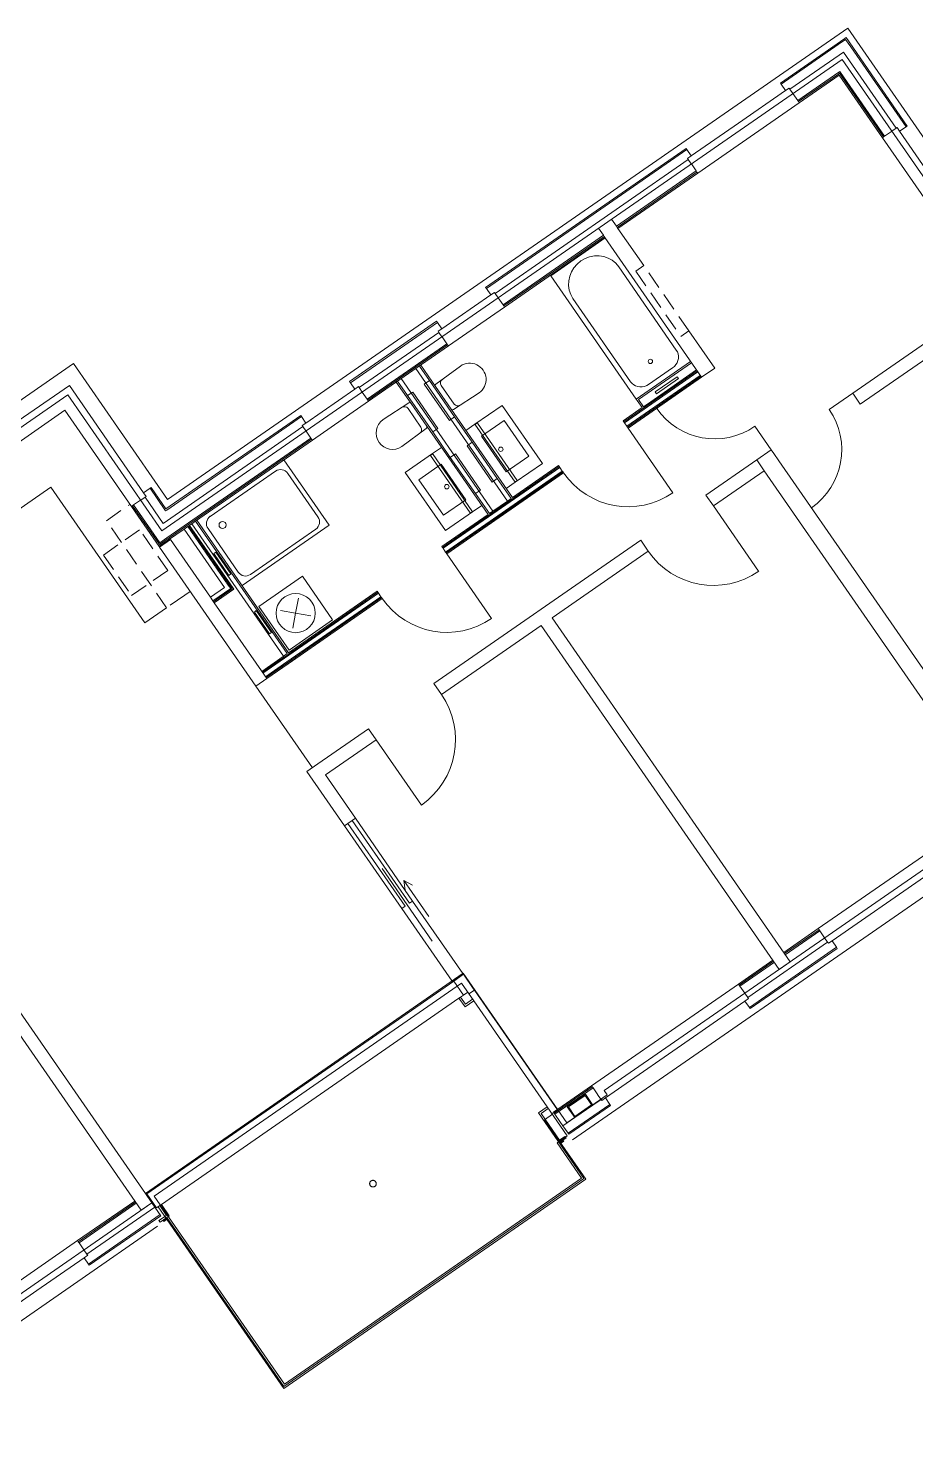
# Model space of a CAD drawing. Header units: metres. Extents: x 2747624 to 2747775, y 1250135 to 1250307.
# Drawn here: x 2747718.03 to 2747728.09, y 1250242.4 to 1250258.37 of the extents above; entities that cross this region are included whole.
import ezdxf

# ---------------------------------------------------------------- set-up
doc = ezdxf.new("R2010")
doc.units = ezdxf.units.M
doc.header["$MEASUREMENT"] = 0
doc.linetypes.add('Strich 2_1mm', pattern=[0.3, 0.2, -0.1])
doc.linetypes.add('Strichpunkt 3_1_1mm Achsen', pattern=[0.5, 0.3, -0.1, 0, -0.1])
doc.layers.add('nichttragend', color=7, linetype='Continuous')
doc.layers.add('tragend', color=7, linetype='Continuous')
doc.linetypes.add('Grenze Kultur', pattern='A,0,[1,9. OG Haus 104 103 102 1011.Shx,S=0.000793651,R=0,X=0,Y=0],-0.2,0', length=0.2)

# ---------------------------------------------------------------- blocks, each defined once
blk = doc.blocks.new('dfghdgh')
at = {"layer": 'nichttragend', "color": 252, "linetype": 'Continuous', "lineweight": 0}
for p, q in [((2746719.602, 1250253.037), (2746727.309, 1250258.375)), ((2746727.309, 1250258.375), (2746732.192, 1250251.326)), ((2746727.245, 1250258.022), (2746719.538, 1250252.684)), ((2746731.873, 1250251.341), (2746727.245, 1250258.022)), ((2746726.546, 1250257.754), (2746726.554, 1250257.741)), ((2746726.604, 1250257.669), (2746726.07, 1250257.299)), ((2746726.554, 1250257.741), (2746726.604, 1250257.669)), ((2746726.604, 1250257.669), (2746726.646, 1250257.698)), ((2746726.646, 1250257.698), (2746726.654, 1250257.686)), ((2746726.654, 1250257.686), (2746726.688, 1250257.636)), ((2746726.688, 1250257.636), (2746726.689, 1250257.635)), ((2746726.689, 1250257.635), (2746726.743, 1250257.556)), ((2746726.761, 1250257.531), (2746725.61, 1250256.734)), ((2746726.743, 1250257.556), (2746726.752, 1250257.544)), ((2746726.752, 1250257.544), (2746726.761, 1250257.531)), ((2746726.07, 1250257.299), (2746725.536, 1250256.929)), ((2746727.716, 1250257.144), (2746727.704, 1250257.136)), ((2746728.501, 1250255.985), (2746727.704, 1250257.136)), ((2746727.728, 1250257.153), (2746727.716, 1250257.144)), ((2746727.807, 1250257.207), (2746727.728, 1250257.153)), ((2746727.809, 1250257.208), (2746727.807, 1250257.207)), ((2746727.858, 1250257.242), (2746727.809, 1250257.208)), ((2746727.87, 1250257.251), (2746727.858, 1250257.242)), ((2746727.898, 1250257.21), (2746727.87, 1250257.251)), ((2746727.971, 1250257.26), (2746727.898, 1250257.21)), ((2746728.268, 1250256.675), (2746727.898, 1250257.21)), ((2746727.983, 1250257.268), (2746727.971, 1250257.26)), ((2746725.477, 1250257.013), (2746725.486, 1250257.001)), ((2746725.486, 1250257.001), (2746725.536, 1250256.929)), ((2746725.536, 1250256.929), (2746725.495, 1250256.9)), ((2746725.495, 1250256.9), (2746725.503, 1250256.888)), ((2746725.503, 1250256.888), (2746725.537, 1250256.839)), ((2746725.537, 1250256.839), (2746725.538, 1250256.838)), ((2746725.538, 1250256.838), (2746725.593, 1250256.759)), ((2746725.593, 1250256.759), (2746725.601, 1250256.747)), ((2746725.601, 1250256.747), (2746725.61, 1250256.734)), ((2746723.945, 1250255.573), (2746724.561, 1250256)), ((2746724.207, 1250255.663), (2746724.243, 1250255.705)), ((2746724.243, 1250255.705), (2746724.285, 1250255.74)), ((2746724.285, 1250255.74), (2746724.333, 1250255.767)), ((2746724.333, 1250255.767), (2746724.384, 1250255.786)), ((2746724.384, 1250255.786), (2746724.438, 1250255.796)), ((2746724.438, 1250255.796), (2746724.492, 1250255.798)), ((2746724.492, 1250255.798), (2746724.544, 1250255.79)), ((2746724.544, 1250255.79), (2746724.594, 1250255.773)), ((2746724.594, 1250255.773), (2746724.64, 1250255.747)), ((2746724.64, 1250255.747), (2746724.68, 1250255.714)), ((2746724.68, 1250255.714), (2746724.714, 1250255.674)), ((2746724.714, 1250255.674), (2746725.367, 1250254.731)), ((2746724.913, 1250254.175), (2746723.945, 1250255.573)), ((2746724.146, 1250255.462), (2746724.148, 1250255.515)), ((2746724.148, 1250255.515), (2746724.159, 1250255.567)), ((2746724.159, 1250255.567), (2746724.179, 1250255.617)), ((2746724.179, 1250255.617), (2746724.207, 1250255.663)), ((2746723.265, 1250255.356), (2746722.71, 1250254.971)), ((2746723.206, 1250255.44), (2746723.215, 1250255.428)), ((2746723.215, 1250255.428), (2746723.265, 1250255.356)), ((2746723.265, 1250255.356), (2746723.306, 1250255.384)), ((2746723.306, 1250255.384), (2746723.314, 1250255.372)), ((2746723.314, 1250255.372), (2746723.348, 1250255.323)), ((2746724.154, 1250255.41), (2746724.146, 1250255.462)), ((2746724.17, 1250255.361), (2746724.154, 1250255.41)), ((2746724.196, 1250255.316), (2746724.17, 1250255.361)), ((2746723.421, 1250255.218), (2746722.784, 1250254.777)), ((2746723.348, 1250255.323), (2746723.349, 1250255.322)), ((2746723.349, 1250255.322), (2746723.404, 1250255.243)), ((2746723.404, 1250255.243), (2746723.412, 1250255.231)), ((2746723.412, 1250255.231), (2746723.421, 1250255.218)), ((2746724.849, 1250254.372), (2746724.196, 1250255.316)), ((2746722.651, 1250255.056), (2746722.66, 1250255.044)), ((2746722.66, 1250255.044), (2746722.71, 1250254.971)), ((2746722.71, 1250254.971), (2746722.669, 1250254.943)), ((2746722.669, 1250254.943), (2746722.677, 1250254.931)), ((2746722.677, 1250254.931), (2746722.711, 1250254.882)), ((2746722.711, 1250254.882), (2746722.712, 1250254.88)), ((2746722.712, 1250254.88), (2746722.767, 1250254.802)), ((2746722.767, 1250254.802), (2746722.775, 1250254.789)), ((2746722.775, 1250254.789), (2746722.784, 1250254.777)), ((2746725.367, 1250254.731), (2746725.379, 1250254.71)), ((2746714.131, 1250251.528), (2746718.535, 1250254.579)), ((2746718.535, 1250254.579), (2746719.602, 1250253.037)), ((2746722.637, 1250254.318), (2746722.47, 1250254.559)), ((2746725.529, 1250254.602), (2746724.913, 1250254.175)), ((2746724.938, 1250254.171), (2746725.54, 1250254.587)), ((2746725.362, 1250254.565), (2746725.345, 1250254.546)), ((2746725.375, 1250254.587), (2746725.362, 1250254.565)), ((2746725.385, 1250254.611), (2746725.375, 1250254.587)), ((2746725.379, 1250254.71), (2746725.387, 1250254.686)), ((2746725.39, 1250254.636), (2746725.385, 1250254.611)), ((2746725.387, 1250254.686), (2746725.391, 1250254.661)), ((2746725.391, 1250254.661), (2746725.39, 1250254.636)), ((2746723.289, 1250252.907), (2746722.25, 1250254.407)), ((2746723.453, 1250253.02), (2746722.414, 1250254.521)), ((2746722.569, 1250254.385), (2746722.455, 1250254.549)), ((2746722.921, 1250254.549), (2746722.642, 1250254.345)), ((2746724.771, 1250253.918), (2746725.604, 1250254.495)), ((2746724.779, 1250253.908), (2746725.611, 1250254.485)), ((2746724.807, 1250253.867), (2746725.639, 1250254.444)), ((2746724.814, 1250253.857), (2746725.647, 1250254.433)), ((2746725.325, 1250254.529), (2746725.053, 1250254.341)), ((2746725.077, 1250254.145), (2746725.597, 1250254.505)), ((2746725.376, 1250254.429), (2746725.129, 1250254.258)), ((2746725.654, 1250254.423), (2746725.144, 1250254.07)), ((2746725.144, 1250254.236), (2746725.391, 1250254.407)), ((2746725.345, 1250254.546), (2746725.325, 1250254.529)), ((2746725.391, 1250254.407), (2746725.376, 1250254.429)), ((2746718.489, 1250254.329), (2746717.861, 1250253.894)), ((2746718.489, 1250254.329), (2746718.96, 1250253.649)), ((2746721.169, 1250253.904), (2746721.724, 1250254.288)), ((2746721.665, 1250254.373), (2746721.673, 1250254.36)), ((2746721.673, 1250254.36), (2746721.724, 1250254.288)), ((2746721.724, 1250254.288), (2746721.765, 1250254.317)), ((2746721.765, 1250254.317), (2746721.773, 1250254.305)), ((2746721.773, 1250254.305), (2746721.807, 1250254.255)), ((2746721.807, 1250254.255), (2746721.808, 1250254.254)), ((2746721.808, 1250254.254), (2746721.863, 1250254.175)), ((2746722.194, 1250254.368), (2746722.361, 1250254.126)), ((2746722.322, 1250254.214), (2746722.208, 1250254.378)), ((2746722.38, 1250254.254), (2746722.322, 1250254.214)), ((2746722.665, 1250253.843), (2746722.38, 1250254.254)), ((2746722.569, 1250254.385), (2746722.511, 1250254.345)), ((2746722.511, 1250254.345), (2746722.796, 1250253.934)), ((2746722.854, 1250253.974), (2746722.569, 1250254.385)), ((2746722.637, 1250254.318), (2746722.815, 1250254.061)), ((2746722.849, 1250254.119), (2746722.703, 1250254.33)), ((2746722.842, 1250254.056), (2746723.132, 1250254.245)), ((2746724.865, 1250254.353), (2746724.849, 1250254.372)), ((2746724.884, 1250254.338), (2746724.865, 1250254.353)), ((2746724.906, 1250254.326), (2746724.884, 1250254.338)), ((2746724.93, 1250254.317), (2746724.906, 1250254.326)), ((2746724.955, 1250254.314), (2746724.93, 1250254.317)), ((2746724.981, 1250254.314), (2746724.955, 1250254.314)), ((2746725.006, 1250254.319), (2746724.981, 1250254.314)), ((2746725.031, 1250254.328), (2746725.006, 1250254.319)), ((2746725.053, 1250254.341), (2746725.031, 1250254.328)), ((2746725.129, 1250254.258), (2746725.144, 1250254.236)), ((2746718.471, 1250254.225), (2746706.397, 1250245.862)), ((2746719.538, 1250252.684), (2746718.471, 1250254.225)), ((2746721.243, 1250253.709), (2746721.88, 1250254.151)), ((2746721.863, 1250254.175), (2746721.871, 1250254.163)), ((2746721.871, 1250254.163), (2746721.88, 1250254.151)), ((2746722.045, 1250253.942), (2746722.334, 1250254.131)), ((2746722.322, 1250254.214), (2746722.607, 1250253.803)), ((2746722.361, 1250254.126), (2746722.539, 1250253.87)), ((2746723.085, 1250253.891), (2746723.393, 1250254.104)), ((2746723.393, 1250254.104), (2746723.849, 1250253.447)), ((2746724.98, 1250254.078), (2746724.764, 1250253.929)), ((2746724.913, 1250254.175), (2746724.923, 1250254.16)), ((2746724.923, 1250254.16), (2746724.98, 1250254.078)), ((2746724.938, 1250254.171), (2746724.995, 1250254.088)), ((2746725.077, 1250254.145), (2746724.995, 1250254.088)), ((2746718.438, 1250254.048), (2746716.322, 1250252.581)), ((2746719.506, 1250252.506), (2746718.438, 1250254.048)), ((2746721.11, 1250253.988), (2746721.119, 1250253.976)), ((2746721.119, 1250253.976), (2746721.169, 1250253.904)), ((2746722.473, 1250253.858), (2746722.327, 1250254.069)), ((2746722.796, 1250253.934), (2746722.854, 1250253.974)), ((2746723.509, 1250253.059), (2746722.815, 1250254.061)), ((2746723.053, 1250253.686), (2746722.854, 1250253.974)), ((2746723.416, 1250253.931), (2746723.161, 1250253.755)), ((2746723.695, 1250253.528), (2746723.416, 1250253.931)), ((2746724.764, 1250253.929), (2746724.771, 1250253.918)), ((2746724.771, 1250253.918), (2746724.779, 1250253.908)), ((2746724.821, 1250253.846), (2746725.144, 1250254.07)), ((2746721.169, 1250253.904), (2746721.128, 1250253.875)), ((2746721.128, 1250253.875), (2746721.136, 1250253.863)), ((2746721.136, 1250253.863), (2746721.17, 1250253.814)), ((2746721.17, 1250253.814), (2746721.171, 1250253.813)), ((2746721.171, 1250253.813), (2746721.226, 1250253.734)), ((2746722.534, 1250253.843), (2746722.255, 1250253.638)), ((2746722.539, 1250253.87), (2746723.233, 1250252.868)), ((2746722.607, 1250253.803), (2746722.665, 1250253.843)), ((2746722.806, 1250253.515), (2746722.607, 1250253.803)), ((2746723.085, 1250253.891), (2746722.982, 1250253.82)), ((2746723.541, 1250253.233), (2746723.085, 1250253.891)), ((2746723.113, 1250253.904), (2746723.088, 1250253.887)), ((2746723.562, 1250253.254), (2746723.113, 1250253.904)), ((2746724.779, 1250253.908), (2746724.807, 1250253.867)), ((2746724.807, 1250253.867), (2746724.814, 1250253.857)), ((2746724.814, 1250253.857), (2746724.821, 1250253.846)), ((2746724.821, 1250253.846), (2746725.328, 1250253.115)), ((2746726.442, 1250253.601), (2746726.257, 1250253.868)), ((2746718.96, 1250253.649), (2746719.33, 1250253.115)), ((2746721.226, 1250253.734), (2746721.234, 1250253.722)), ((2746721.234, 1250253.722), (2746721.243, 1250253.709)), ((2746722.603, 1250253.557), (2746722.706, 1250253.628)), ((2746723.053, 1250253.686), (2746722.995, 1250253.646)), ((2746722.995, 1250253.646), (2746723.28, 1250253.235)), ((2746723.338, 1250253.275), (2746723.053, 1250253.686)), ((2746723.161, 1250253.755), (2746723.44, 1250253.352)), ((2746726.442, 1250253.601), (2746726.278, 1250253.487)), ((2746726.442, 1250253.601), (2746726.471, 1250253.56)), ((2746720.92, 1250253.486), (2746721.432, 1250252.746)), ((2746722.603, 1250253.557), (2746722.295, 1250253.343)), ((2746722.449, 1250253.262), (2746722.704, 1250253.438)), ((2746722.582, 1250253.536), (2746722.606, 1250253.553)), ((2746723.031, 1250252.886), (2746722.582, 1250253.536)), ((2746723.059, 1250252.899), (2746722.603, 1250253.557)), ((2746722.704, 1250253.438), (2746722.983, 1250253.035)), ((2746722.864, 1250253.555), (2746722.806, 1250253.515)), ((2746722.806, 1250253.515), (2746723.091, 1250253.104)), ((2746723.149, 1250253.144), (2746722.864, 1250253.555)), ((2746723.44, 1250253.352), (2746723.695, 1250253.528)), ((2746723.849, 1250253.447), (2746723.541, 1250253.233)), ((2746726.471, 1250253.56), (2746726.528, 1250253.477)), ((2746720.825, 1250253.359), (2746720.085, 1250252.847)), ((2746721.306, 1250252.841), (2746720.964, 1250253.334)), ((2746722.295, 1250253.343), (2746722.751, 1250252.686)), ((2746722.716, 1250252.495), (2746724.04, 1250253.412)), ((2746722.723, 1250252.485), (2746724.047, 1250253.401)), ((2746722.752, 1250252.443), (2746724.075, 1250253.36)), ((2746722.759, 1250252.433), (2746724.083, 1250253.35)), ((2746722.766, 1250252.423), (2746724.09, 1250253.34)), ((2746724.033, 1250253.422), (2746723.509, 1250253.059)), ((2746724.033, 1250253.422), (2746724.04, 1250253.412)), ((2746724.04, 1250253.412), (2746724.047, 1250253.401)), ((2746724.047, 1250253.401), (2746724.075, 1250253.36)), ((2746724.075, 1250253.36), (2746724.083, 1250253.35)), ((2746724.083, 1250253.35), (2746724.09, 1250253.34)), ((2746716.702, 1250252.085), (2746718.28, 1250253.178)), ((2746718.28, 1250253.178), (2746719.345, 1250251.642)), ((2746719.403, 1250253.165), (2746719.33, 1250253.115)), ((2746719.415, 1250253.173), (2746719.403, 1250253.165)), ((2746722.728, 1250252.859), (2746722.449, 1250253.262)), ((2746723.091, 1250253.104), (2746723.149, 1250253.144)), ((2746723.28, 1250253.235), (2746723.338, 1250253.275)), ((2746723.494, 1250253.049), (2746723.338, 1250253.275)), ((2746723.438, 1250253.162), (2746723.541, 1250253.233)), ((2746723.538, 1250253.237), (2746723.562, 1250253.254)), ((2746719.205, 1250252.967), (2746719.193, 1250252.958)), ((2746719.217, 1250252.976), (2746719.205, 1250252.967)), ((2746719.296, 1250253.03), (2746719.217, 1250252.976)), ((2746719.298, 1250253.031), (2746719.296, 1250253.03)), ((2746719.347, 1250253.065), (2746719.298, 1250253.031)), ((2746719.33, 1250253.115), (2746719.359, 1250253.073)), ((2746719.359, 1250253.073), (2746719.347, 1250253.065)), ((2746722.983, 1250253.035), (2746722.728, 1250252.859)), ((2746723.162, 1250252.971), (2746723.059, 1250252.899)), ((2746723.248, 1250252.878), (2746723.091, 1250253.104)), ((2746723.453, 1250253.02), (2746723.289, 1250252.907)), ((2746723.494, 1250253.049), (2746723.453, 1250253.02)), ((2746725.788, 1250252.965), (2746725.702, 1250253.088)), ((2746725.788, 1250252.965), (2746726.3, 1250252.225)), ((2746720.973, 1250251.302), (2746719.933, 1250252.802)), ((2746723.233, 1250252.868), (2746722.709, 1250252.505)), ((2746722.751, 1250252.686), (2746723.059, 1250252.899)), ((2746723.056, 1250252.903), (2746723.031, 1250252.886)), ((2746723.289, 1250252.907), (2746723.248, 1250252.878)), ((2746719.79, 1250252.703), (2746719.831, 1250252.731)), ((2746719.79, 1250252.703), (2746720.248, 1250252.041)), ((2746719.831, 1250252.731), (2746720.289, 1250252.069)), ((2746719.841, 1250252.738), (2746720.335, 1250252.025)), ((2746720.345, 1250252.032), (2746719.851, 1250252.745)), ((2746719.878, 1250252.764), (2746719.919, 1250252.792)), ((2746719.878, 1250252.764), (2746720.917, 1250251.263)), ((2746719.919, 1250252.792), (2746720.958, 1250251.292)), ((2746720.06, 1250252.708), (2746720.402, 1250252.214)), ((2746721.432, 1250252.746), (2746720.446, 1250252.063)), ((2746720.541, 1250252.189), (2746721.281, 1250252.702)), ((2746719.512, 1250252.498), (2746719.506, 1250252.506)), ((2746722.709, 1250252.505), (2746722.716, 1250252.495)), ((2746722.716, 1250252.495), (2746722.723, 1250252.485)), ((2746722.723, 1250252.485), (2746722.752, 1250252.443)), ((2746725.048, 1250252.452), (2746724.963, 1250252.576)), ((2746720.148, 1250252.44), (2746720.126, 1250252.425)), ((2746720.126, 1250252.425), (2746720.297, 1250252.178)), ((2746720.319, 1250252.194), (2746720.148, 1250252.44)), ((2746722.752, 1250252.443), (2746722.759, 1250252.433)), ((2746722.759, 1250252.433), (2746722.766, 1250252.423)), ((2746722.766, 1250252.423), (2746723.273, 1250251.691)), ((2746720.297, 1250252.178), (2746720.319, 1250252.194)), ((2746721.129, 1250252.168), (2746720.636, 1250251.826)), ((2746721.471, 1250251.675), (2746721.129, 1250252.168)), ((2746720.248, 1250252.041), (2746720.088, 1250251.93)), ((2746720.318, 1250252.028), (2746720.116, 1250251.889)), ((2746720.335, 1250252.025), (2746720.123, 1250251.879)), ((2746720.13, 1250251.868), (2746720.352, 1250252.022)), ((2746720.318, 1250252.028), (2746720.289, 1250252.069)), ((2746720.352, 1250252.022), (2746720.345, 1250252.032)), ((2746719.797, 1250251.955), (2746719.858, 1250251.997)), ((2746720.088, 1250251.93), (2746720.116, 1250251.889)), ((2746720.116, 1250251.889), (2746720.123, 1250251.879)), ((2746720.123, 1250251.879), (2746720.13, 1250251.868)), ((2746720.918, 1250251.249), (2746721.985, 1250251.988)), ((2746720.925, 1250251.239), (2746721.992, 1250251.978)), ((2746720.954, 1250251.198), (2746722.02, 1250251.937)), ((2746720.961, 1250251.188), (2746722.027, 1250251.926)), ((2746720.968, 1250251.177), (2746722.035, 1250251.916)), ((2746721.978, 1250251.998), (2746720.973, 1250251.302)), ((2746721.053, 1250251.751), (2746721.085, 1250251.922)), ((2746721.978, 1250251.998), (2746721.985, 1250251.988)), ((2746721.985, 1250251.988), (2746721.992, 1250251.978)), ((2746721.992, 1250251.978), (2746722.02, 1250251.937)), ((2746722.02, 1250251.937), (2746722.027, 1250251.926)), ((2746722.027, 1250251.926), (2746722.035, 1250251.916)), ((2746719.345, 1250251.642), (2746719.591, 1250251.812)), ((2746720.607, 1250251.779), (2746720.585, 1250251.763)), ((2746720.585, 1250251.763), (2746720.755, 1250251.517)), ((2746720.778, 1250251.532), (2746720.607, 1250251.779)), ((2746720.636, 1250251.826), (2746720.978, 1250251.333)), ((2746721.053, 1250251.751), (2746720.882, 1250251.782)), ((2746721.053, 1250251.751), (2746721.022, 1250251.579)), ((2746721.053, 1250251.751), (2746721.225, 1250251.719)), ((2746720.755, 1250251.517), (2746720.778, 1250251.532)), ((2746720.978, 1250251.333), (2746721.471, 1250251.675)), ((2746720.911, 1250251.259), (2746720.669, 1250251.091)), ((2746720.676, 1250251.081), (2746720.918, 1250251.249)), ((2746720.683, 1250251.071), (2746720.925, 1250251.239)), ((2746720.917, 1250251.263), (2746720.911, 1250251.259)), ((2746720.917, 1250251.263), (2746720.958, 1250251.292)), ((2746732.192, 1250251.326), (2746724.192, 1250245.785)), ((2746720.711, 1250251.03), (2746720.954, 1250251.198)), ((2746720.718, 1250251.02), (2746720.961, 1250251.188)), ((2746720.725, 1250251.009), (2746720.968, 1250251.177)), ((2746720.602, 1250250.924), (2746721.243, 1250249.999)), ((2746722.705, 1250250.83), (2746722.62, 1250250.953)), ((2746724.551, 1250246.342), (2746731.21, 1250250.955)), ((2746721.965, 1250250.317), (2746721.88, 1250250.44)), ((2746721.965, 1250250.317), (2746722.478, 1250249.577)), ((2746721.644, 1250249.368), (2746721.607, 1250249.342)), ((2746721.607, 1250249.342), (2746722.256, 1250248.405)), ((2746721.644, 1250249.368), (2746722.293, 1250248.43)), ((2746721.73, 1250249.427), (2746721.693, 1250249.402)), ((2746722.342, 1250248.465), (2746721.693, 1250249.402)), ((2746722.379, 1250248.49), (2746721.73, 1250249.427)), ((2746726.976, 1250248.177), (2746728.64, 1250249.33)), ((2746722.033, 1250248.858), (2746722.602, 1250248.036)), ((2746722.278, 1250248.724), (2746722.563, 1250248.313)), ((2746722.278, 1250248.724), (2746722.376, 1250248.67)), ((2746722.278, 1250248.724), (2746722.294, 1250248.613)), ((2746727.132, 1250248.039), (2746728.18, 1250248.765)), ((2746722.379, 1250248.49), (2746722.342, 1250248.465)), ((2746722.379, 1250248.49), (2746722.949, 1250247.668)), ((2746722.293, 1250248.43), (2746722.256, 1250248.405)), ((2746722.256, 1250248.405), (2746722.825, 1250247.583)), ((2746726.984, 1250248.164), (2746726.976, 1250248.177)), ((2746726.993, 1250248.152), (2746726.984, 1250248.164)), ((2746727.047, 1250248.073), (2746726.993, 1250248.152)), ((2746727.048, 1250248.072), (2746727.047, 1250248.073)), ((2746727.082, 1250248.023), (2746727.048, 1250248.072)), ((2746727.091, 1250248.011), (2746727.082, 1250248.023)), ((2746727.132, 1250248.039), (2746727.091, 1250248.011)), ((2746727.182, 1250247.967), (2746727.132, 1250248.039)), ((2746727.19, 1250247.954), (2746727.182, 1250247.967)), ((2746719.352, 1250245.177), (2746722.953, 1250247.671)), ((2746719.366, 1250245.174), (2746722.844, 1250247.584)), ((2746722.933, 1250247.56), (2746719.451, 1250245.148)), ((2746722.862, 1250247.608), (2746722.825, 1250247.583)), ((2746722.825, 1250247.583), (2746722.831, 1250247.574)), ((2746722.955, 1250247.66), (2746722.844, 1250247.584)), ((2746722.955, 1250247.424), (2746722.844, 1250247.584)), ((2746722.912, 1250247.642), (2746722.862, 1250247.608)), ((2746722.949, 1250247.668), (2746722.912, 1250247.642)), ((2746723.071, 1250247.359), (2746722.933, 1250247.56)), ((2746722.953, 1250247.671), (2746724.127, 1250245.976)), ((2746722.955, 1250247.66), (2746723.066, 1250247.501)), ((2746724.407, 1250246.397), (2746726.071, 1250247.55)), ((2746726.08, 1250247.538), (2746726.071, 1250247.55)), ((2746726.088, 1250247.526), (2746726.08, 1250247.538)), ((2746726.143, 1250247.447), (2746726.088, 1250247.526)), ((2746722.904, 1250247.389), (2746719.531, 1250245.052)), ((2746722.904, 1250247.389), (2746722.923, 1250247.402)), ((2746722.973, 1250247.291), (2746722.904, 1250247.389)), ((2746722.923, 1250247.402), (2746722.955, 1250247.424)), ((2746722.978, 1250247.321), (2746722.923, 1250247.402)), ((2746722.955, 1250247.424), (2746723.003, 1250247.458)), ((2746723.059, 1250247.377), (2746722.978, 1250247.321)), ((2746723.017, 1250247.437), (2746723.08, 1250247.48)), ((2746723.08, 1250247.48), (2746723.066, 1250247.501)), ((2746723.08, 1250247.48), (2746724.02, 1250246.123)), ((2746726.144, 1250247.446), (2746726.143, 1250247.447)), ((2746726.178, 1250247.396), (2746726.144, 1250247.446)), ((2746726.145, 1250247.356), (2746726.186, 1250247.384)), ((2746726.186, 1250247.384), (2746726.178, 1250247.396)), ((2746723.071, 1250247.359), (2746722.973, 1250247.291)), ((2746723.903, 1250246.158), (2746723.071, 1250247.359)), ((2746725.611, 1250246.986), (2746726.145, 1250247.356)), ((2746726.195, 1250247.283), (2746726.145, 1250247.356)), ((2746726.204, 1250247.271), (2746726.195, 1250247.283)), ((2746724.563, 1250246.26), (2746725.611, 1250246.986)), ((2746724.127, 1250245.976), (2746724.585, 1250246.293)), ((2746724.415, 1250246.385), (2746724.407, 1250246.397)), ((2746724.424, 1250246.373), (2746724.415, 1250246.385)), ((2746724.478, 1250246.294), (2746724.424, 1250246.373)), ((2746724.479, 1250246.292), (2746724.478, 1250246.294)), ((2746724.514, 1250246.243), (2746724.479, 1250246.292)), ((2746724.563, 1250246.26), (2746724.522, 1250246.231)), ((2746724.585, 1250246.293), (2746724.551, 1250246.342)), ((2746724.613, 1250246.187), (2746724.563, 1250246.26)), ((2746723.805, 1250246.09), (2746723.903, 1250246.158)), ((2746724.32, 1250245.346), (2746723.805, 1250246.09)), ((2746723.835, 1250246.084), (2746723.916, 1250246.14)), ((2746723.903, 1250246.158), (2746723.916, 1250246.14)), ((2746724.131, 1250245.829), (2746723.903, 1250246.158)), ((2746723.957, 1250246.08), (2746724.02, 1250246.123)), ((2746724.522, 1250246.231), (2746724.514, 1250246.243)), ((2746724.622, 1250246.175), (2746724.613, 1250246.187)), ((2746724.044, 1250245.782), (2746723.835, 1250246.084)), ((2746723.962, 1250246.074), (2746723.875, 1250246.013)), ((2746723.875, 1250246.013), (2746724.341, 1250245.34)), ((2746723.957, 1250246.08), (2746723.962, 1250246.074)), ((2746724.016, 1250245.75), (2746724.131, 1250245.829)), ((2746724.039, 1250245.752), (2746724.117, 1250245.806)), ((2746724.104, 1250245.824), (2746724.044, 1250245.782)), ((2746724.09, 1250245.773), (2746724.049, 1250245.744)), ((2746724.052, 1250245.74), (2746724.093, 1250245.769)), ((2746724.093, 1250245.769), (2746724.09, 1250245.773)), ((2746724.117, 1250245.806), (2746724.104, 1250245.824)), ((2746724.292, 1250245.351), (2746724.016, 1250245.75)), ((2746724.049, 1250245.744), (2746724.052, 1250245.74)), ((2746724.341, 1250245.34), (2746720.919, 1250242.97)), ((2746720.921, 1250242.991), (2746724.32, 1250245.346)), ((2746720.926, 1250243.019), (2746724.292, 1250245.351)), ((2746719.425, 1250245.072), (2746719.352, 1250245.177)), ((2746719.366, 1250245.174), (2746719.358, 1250245.169)), ((2746719.477, 1250245.015), (2746719.366, 1250245.174)), ((2746719.451, 1250245.148), (2746720.926, 1250243.019)), ((2746711.41, 1250239.52), (2746719.425, 1250245.072)), ((2746719.477, 1250245.015), (2746719.513, 1250245.04)), ((2746720.919, 1250242.97), (2746719.494, 1250245.027)), ((2746719.531, 1250245.052), (2746719.513, 1250245.04)), ((2746719.513, 1250245.04), (2746719.59, 1250244.929)), ((2746719.531, 1250245.052), (2746719.62, 1250244.923)), ((2746719.59, 1250244.929), (2746719.504, 1250244.87)), ((2746719.517, 1250244.852), (2746719.504, 1250244.87)), ((2746719.517, 1250244.852), (2746719.595, 1250244.906)), ((2746719.598, 1250244.894), (2746719.557, 1250244.865)), ((2746719.557, 1250244.865), (2746719.56, 1250244.861)), ((2746719.56, 1250244.861), (2746719.601, 1250244.89)), ((2746719.62, 1250244.923), (2746719.595, 1250244.906)), ((2746719.595, 1250244.906), (2746720.921, 1250242.991)), ((2746719.601, 1250244.89), (2746719.598, 1250244.894)), ((2746719.487, 1250244.806), (2746711.051, 1250238.963)), ((2746716.917, 1250243.49), (2746718.581, 1250244.643)), ((2746718.59, 1250244.631), (2746718.581, 1250244.643)), ((2746718.599, 1250244.618), (2746718.59, 1250244.631)), ((2746718.653, 1250244.539), (2746718.599, 1250244.618)), ((2746718.654, 1250244.538), (2746718.653, 1250244.539)), ((2746718.688, 1250244.489), (2746718.654, 1250244.538)), ((2746718.121, 1250244.078), (2746718.655, 1250244.449)), ((2746718.655, 1250244.449), (2746718.697, 1250244.477)), ((2746718.706, 1250244.376), (2746718.655, 1250244.449)), ((2746718.697, 1250244.477), (2746718.688, 1250244.489)), ((2746718.714, 1250244.364), (2746718.706, 1250244.376)), ((2746717.073, 1250243.352), (2746718.121, 1250244.078))]:
    blk.add_line(p, q, dxfattribs=at)
at = {"layer": 'nichttragend', "color": 190, "linetype": 'Continuous', "lineweight": 0}
for p, q in [((2746727.277, 1250258.26), (2746726.546, 1250257.754)), ((2746727.286, 1250258.248), (2746727.202, 1250258.19)), ((2746727.29, 1250258.269), (2746727.277, 1250258.26)), ((2746727.344, 1250258.164), (2746727.286, 1250258.248)), ((2746727.983, 1250257.268), (2746727.29, 1250258.269)), ((2746727.202, 1250258.19), (2746726.554, 1250257.741)), ((2746727.211, 1250258.071), (2746726.654, 1250257.686)), ((2746727.26, 1250258.106), (2746727.211, 1250258.071)), ((2746727.294, 1250258.056), (2746727.26, 1250258.106)), ((2746727.971, 1250257.26), (2746727.344, 1250258.164)), ((2746727.858, 1250257.242), (2746727.294, 1250258.056)), ((2746727.208, 1250257.878), (2746726.743, 1250257.556)), ((2746726.752, 1250257.544), (2746727.204, 1250257.857)), ((2746726.761, 1250257.531), (2746727.213, 1250257.845)), ((2746727.216, 1250257.866), (2746727.204, 1250257.857)), ((2746727.22, 1250257.886), (2746727.208, 1250257.878)), ((2746727.213, 1250257.845), (2746727.704, 1250257.136)), ((2746727.216, 1250257.866), (2746727.716, 1250257.144)), ((2746727.229, 1250257.874), (2746727.22, 1250257.886)), ((2746727.728, 1250257.153), (2746727.229, 1250257.874)), ((2746725.477, 1250257.013), (2746723.206, 1250255.44)), ((2746725.486, 1250257.001), (2746723.215, 1250255.428)), ((2746725.503, 1250256.888), (2746723.314, 1250255.372)), ((2746725.593, 1250256.759), (2746724.688, 1250256.133)), ((2746724.697, 1250256.12), (2746725.601, 1250256.747)), ((2746724.705, 1250256.108), (2746725.61, 1250256.734)), ((2746724.54, 1250256.03), (2746723.404, 1250255.243)), ((2746723.412, 1250255.231), (2746724.549, 1250256.018)), ((2746723.421, 1250255.218), (2746724.557, 1250256.005)), ((2746722.651, 1250255.056), (2746721.665, 1250254.373)), ((2746722.66, 1250255.044), (2746721.673, 1250254.36)), ((2746722.677, 1250254.931), (2746721.773, 1250254.305)), ((2746722.767, 1250254.802), (2746721.863, 1250254.175)), ((2746721.871, 1250254.163), (2746722.775, 1250254.789)), ((2746721.88, 1250254.151), (2746722.784, 1250254.777)), ((2746721.11, 1250253.988), (2746719.583, 1250252.931)), ((2746721.119, 1250253.976), (2746719.592, 1250252.918)), ((2746721.136, 1250253.863), (2746719.553, 1250252.767)), ((2746719.522, 1250252.536), (2746721.234, 1250253.722)), ((2746721.226, 1250253.734), (2746719.594, 1250252.604)), ((2746719.919, 1250252.792), (2746721.243, 1250253.709)), ((2746719.579, 1250252.91), (2746719.403, 1250253.165)), ((2746719.583, 1250252.931), (2746719.415, 1250253.173)), ((2746719.205, 1250252.967), (2746719.501, 1250252.54)), ((2746719.514, 1250252.548), (2746719.217, 1250252.976)), ((2746719.553, 1250252.767), (2746719.347, 1250253.065)), ((2746719.579, 1250252.91), (2746719.592, 1250252.918)), ((2746719.518, 1250252.515), (2746719.79, 1250252.703)), ((2746719.831, 1250252.731), (2746719.878, 1250252.764)), ((2746719.501, 1250252.54), (2746719.51, 1250252.527)), ((2746719.506, 1250252.506), (2746719.518, 1250252.515)), ((2746719.51, 1250252.527), (2746719.522, 1250252.536)), ((2746719.514, 1250252.548), (2746719.594, 1250252.604)), ((2746726.976, 1250248.177), (2746726.585, 1250247.906)), ((2746726.984, 1250248.164), (2746726.594, 1250247.894)), ((2746726.178, 1250247.396), (2746727.082, 1250248.023)), ((2746726.602, 1250247.882), (2746726.993, 1250248.152)), ((2746726.195, 1250247.283), (2746727.182, 1250247.967)), ((2746726.204, 1250247.271), (2746727.19, 1250247.954)), ((2746726.462, 1250247.821), (2746726.071, 1250247.55)), ((2746726.47, 1250247.808), (2746726.08, 1250247.538)), ((2746726.088, 1250247.526), (2746726.479, 1250247.796)), ((2746724.407, 1250246.397), (2746723.975, 1250246.098)), ((2746724.415, 1250246.385), (2746723.984, 1250246.086)), ((2746723.992, 1250246.074), (2746724.424, 1250246.373)), ((2746723.984, 1250246.086), (2746723.975, 1250246.098)), ((2746724.14, 1250245.86), (2746724.613, 1250246.187)), ((2746724.149, 1250245.848), (2746724.622, 1250246.175)), ((2746724.421, 1250246.179), (2746724.514, 1250246.243)), ((2746723.992, 1250246.074), (2746723.984, 1250246.086)), ((2746724.048, 1250245.993), (2746723.992, 1250246.074)), ((2746724.082, 1250245.944), (2746724.048, 1250245.993)), ((2746724.082, 1250245.944), (2746724.216, 1250246.037)), ((2746724.14, 1250245.86), (2746724.082, 1250245.944)), ((2746724.149, 1250245.848), (2746724.14, 1250245.86)), ((2746719.229, 1250245.091), (2746718.581, 1250244.643)), ((2746719.237, 1250245.079), (2746718.59, 1250244.631)), ((2746718.599, 1250244.618), (2746719.246, 1250245.067)), ((2746718.688, 1250244.489), (2746719.459, 1250245.023)), ((2746719.526, 1250244.926), (2746719.425, 1250245.072)), ((2746718.706, 1250244.376), (2746719.517, 1250244.939)), ((2746718.714, 1250244.364), (2746719.526, 1250244.926))]:
    blk.add_line(p, q, dxfattribs=at)
at = {"layer": 'nichttragend', "color": 252, "linetype": 'Strich 2_1mm', "lineweight": 0}
for p, q in [((2746724.997, 1250255.687), (2746724.907, 1250255.624)), ((2746725.51, 1250254.947), (2746724.997, 1250255.687)), ((2746724.907, 1250255.624), (2746725.419, 1250254.884)), ((2746725.419, 1250254.884), (2746725.51, 1250254.947)), ((2746718.909, 1250252.798), (2746719.176, 1250252.983)), ((2746719.591, 1250251.812), (2746718.909, 1250252.798)), ((2746719.285, 1250252.694), (2746718.874, 1250252.409)), ((2746719.604, 1250252.233), (2746719.285, 1250252.694)), ((2746718.874, 1250252.409), (2746719.193, 1250251.949)), ((2746719.193, 1250251.949), (2746719.604, 1250252.233)), ((2746719.797, 1250251.955), (2746719.591, 1250251.812))]:
    blk.add_line(p, q, dxfattribs=at)
at = {"layer": 'nichttragend', "color": 252, "linetype": 'Grenze Kultur', "lineweight": 0}
blk.add_line((2746727.367, 1250254.241), (2746727.1, 1250254.056), dxfattribs=at)
at = {"layer": 'nichttragend', "color": 252, "linetype": 'Continuous', "lineweight": 0}
for centre, radius in [((2746725.073, 1250254.602), 0.025), ((2746723.378, 1250253.607), 0.025), ((2746722.766, 1250253.183), 0.025), ((2746720.225, 1250252.749), 0.04), ((2746721.053, 1250251.751), 0.222)]:
    blk.add_circle(centre, radius, dxfattribs=at)
for centre, radius, start, end in [((2746723.026, 1250254.397), 0.185, 304.7099, 124.7099), ((2746722.745, 1250254.358), 0.05, 126.2572, 214.7112), ((2746722.654, 1250254.329), 0.0199, 125.6482, 214.0817), ((2746722.286, 1250254.04), 0.05, 34.7086, 123.1626), ((2746722.345, 1250254.115), 0.0199, 35.3381, 123.7716), ((2746722.891, 1250254.147), 0.05, 214.7086, 303.1626), ((2746722.15, 1250253.79), 0.185, 124.7099, 304.7099), ((2746722.831, 1250254.073), 0.0199, 215.3381, 303.7716), ((2746725.802, 1250254.525), 0.8, 214.7099, 304.7099), ((2746722.431, 1250253.829), 0.05, 306.2572, 34.7112), ((2746722.522, 1250253.859), 0.0199, 305.6482, 34.0817), ((2746720.882, 1250253.277), 0.1, 34.7099, 124.7099), ((2746724.821, 1250253.846), 0.89, 214.7099, 304.7099), ((2746720.142, 1250252.765), 0.1, 124.7099, 214.7099), ((2746721.224, 1250252.784), 0.1, 304.7099, 34.7099), ((2746725.788, 1250252.965), 0.9, 214.7099, 304.7099), ((2746720.484, 1250252.271), 0.1, 214.7099, 304.7099), ((2746722.766, 1250252.423), 0.89, 214.7099, 304.7099), ((2746721.965, 1250250.317), 0.9, 304.7099, 34.7099)]:
    blk.add_arc(centre, radius, start, end, dxfattribs=at)
at = {"layer": 'nichttragend', "color": 252, "linetype": 'Grenze Kultur', "lineweight": 0}
blk.add_arc((2746726.442, 1250253.601), 0.8, 304.7099, 34.7099, dxfattribs=at)
at = {"layer": 'tragend', "color": 20, "linetype": 'Continuous', "lineweight": 0}
for p, q in [((2746724.688, 1250256.133), (2746724.633, 1250256.213)), ((2746724.485, 1250256.11), (2746724.54, 1250256.03)), ((2746724.54, 1250256.03), (2746724.549, 1250256.018)), ((2746724.549, 1250256.018), (2746724.557, 1250256.005)), ((2746724.557, 1250256.005), (2746725.654, 1250254.423)), ((2746724.697, 1250256.12), (2746724.688, 1250256.133)), ((2746724.705, 1250256.108), (2746724.697, 1250256.12)), ((2746724.997, 1250255.687), (2746724.705, 1250256.108)), ((2746729.054, 1250255.41), (2746727.367, 1250254.241)), ((2746727.452, 1250254.118), (2746729.14, 1250255.287)), ((2746725.802, 1250254.525), (2746725.51, 1250254.947)), ((2746725.802, 1250254.525), (2746725.654, 1250254.423)), ((2746727.367, 1250254.241), (2746727.452, 1250254.118)), ((2746726.278, 1250253.487), (2746725.702, 1250253.088)), ((2746726.363, 1250253.363), (2746726.278, 1250253.487)), ((2746725.788, 1250252.965), (2746726.363, 1250253.363)), ((2746719.635, 1250252.583), (2746719.512, 1250252.498)), ((2746719.512, 1250252.498), (2746720.602, 1250250.924)), ((2746720.088, 1250251.93), (2746719.635, 1250252.583)), ((2746724.963, 1250252.576), (2746722.62, 1250250.953)), ((2746723.959, 1250251.698), (2746725.048, 1250252.452)), ((2746720.725, 1250251.009), (2746720.13, 1250251.868)), ((2746726.658, 1250247.801), (2746723.959, 1250251.698)), ((2746722.705, 1250250.83), (2746723.835, 1250251.612)), ((2746723.835, 1250251.612), (2746726.534, 1250247.716)), ((2746720.602, 1250250.924), (2746720.725, 1250251.009)), ((2746721.88, 1250250.44), (2746721.304, 1250250.042)), ((2746721.39, 1250249.918), (2746721.965, 1250250.317)), ((2746721.181, 1250249.956), (2746721.304, 1250250.042)), ((2746721.181, 1250249.956), (2746721.607, 1250249.342)), ((2746721.73, 1250249.427), (2746721.39, 1250249.918)), ((2746721.644, 1250249.368), (2746721.693, 1250249.402)), ((2746719.352, 1250245.177), (2746717.473, 1250247.89)), ((2746717.35, 1250247.804), (2746719.301, 1250244.987)), ((2746726.534, 1250247.716), (2746726.658, 1250247.801)), ((2746719.301, 1250244.987), (2746719.425, 1250245.072))]:
    blk.add_line(p, q, dxfattribs=at)
at = {"layer": 'tragend', "color": 92, "linetype": 'Continuous', "lineweight": 0}
for p, q in [((2746729.227, 1250249.581), (2746726.528, 1250253.477)), ((2746726.363, 1250253.363), (2746729.062, 1250249.467)), ((2746724.336, 1250246.302), (2746724.13, 1250246.16)), ((2746724.144, 1250246.157), (2746724.333, 1250246.288)), ((2746724.333, 1250246.288), (2746724.407, 1250246.182)), ((2746724.421, 1250246.179), (2746724.336, 1250246.302)), ((2746724.13, 1250246.16), (2746724.216, 1250246.037)), ((2746724.218, 1250246.051), (2746724.144, 1250246.157)), ((2746724.216, 1250246.037), (2746724.421, 1250246.179)), ((2746724.407, 1250246.182), (2746724.218, 1250246.051))]:
    blk.add_line(p, q, dxfattribs=at)
at = {"layer": 'tragend', "color": 92, "linetype": 'Strichpunkt 3_1_1mm Achsen', "lineweight": 0}
for p, q in [((2746724.015, 1250245.75), (2746724.131, 1250245.83)), ((2746724.016, 1250245.75), (2746724.015, 1250245.75))]:
    blk.add_line(p, q, dxfattribs=at)
for start, end in [(34.7099, 214.7099), (214.7099, 34.7099)]:
    blk.add_arc((2746721.929, 1250245.289), 0.0375, start, end, dxfattribs=at)

msp = doc.modelspace()

# ---------------------------------------------------------------- block references
msp.add_blockref('dfghdgh', (1000.005, -0.002))

doc.saveas('drawing.dxf')
